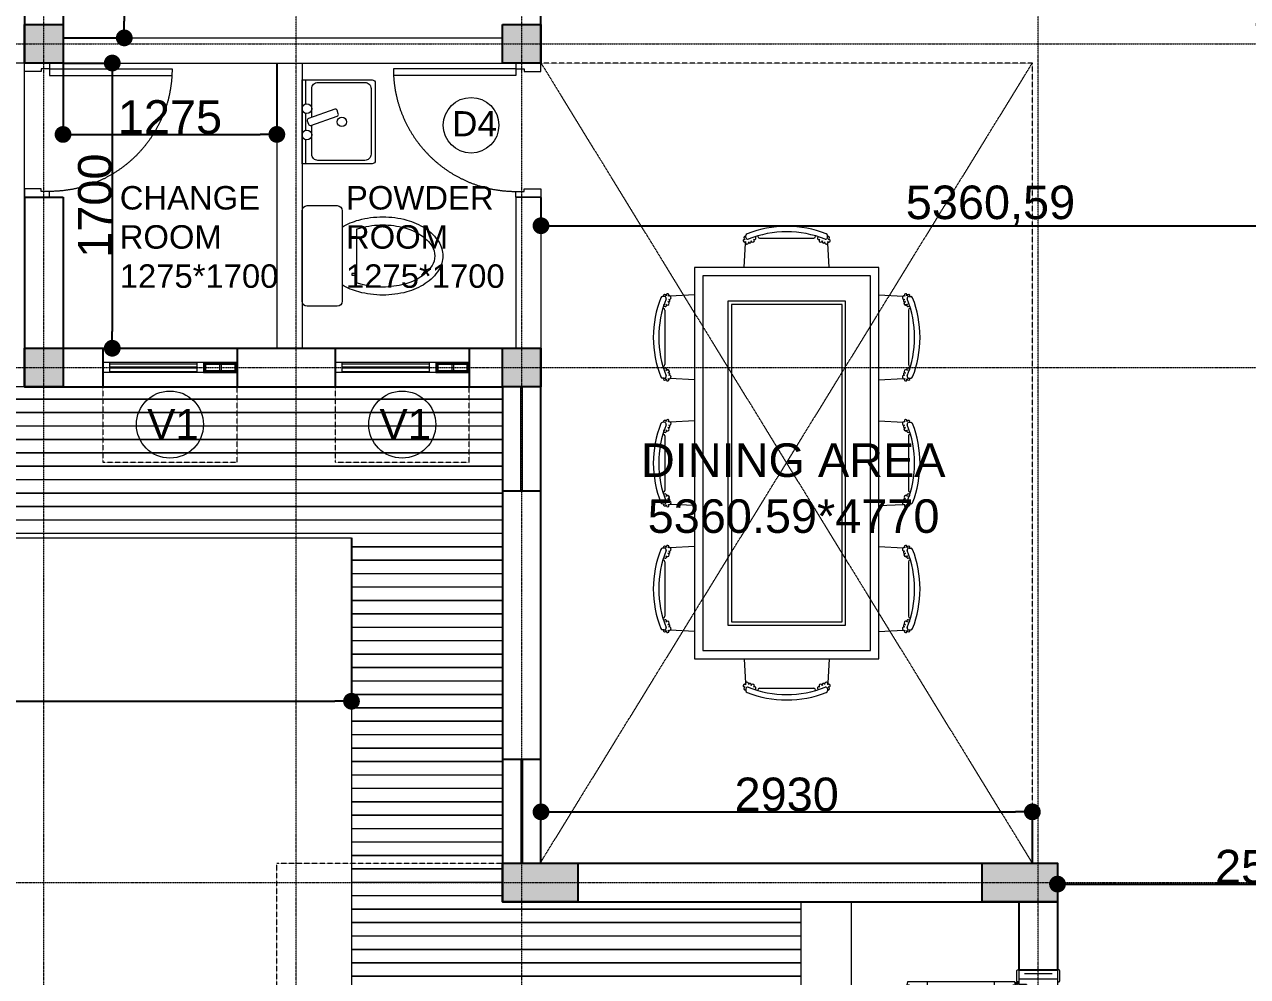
# Model space of a CAD drawing. Header units: millimetres. Extents: x -425671 to 598394, y -194194 to 343585.
# Drawn here: x 44109 to 51402, y 64657 to 70332 of the extents above; entities that cross this region are included whole.
import ezdxf

# ---------------------------------------------------------------- set-up
doc = ezdxf.new("R2010")
doc.units = ezdxf.units.MM
for name, pattern in [('ACAD_ISO10W100', [18, 12, -3, 0, -3]), ('DOT3', [0.06, 0, -0.06]), ('HIDDEN', [9.525, 6.35, -3.175])]:
    doc.linetypes.add(name, pattern=pattern)
for name, color, linetype, lineweight in [('150mm Wall', 250, 'Continuous', 13), ('230mm Wall', 250, 'Continuous', 25), ('bath fur', 250, 'Continuous', 5), ('Bathroom Door', 250, 'Continuous', 9), ('Centre line', 30, 'Continuous', 9), ('Column', 250, 'Continuous', 25), ('Cutout', 250, 'Continuous', 5), ('Door', 250, 'Continuous', 15), ('Furniture', 250, 'Continuous', 5), ('Glass', 4, 'Continuous', 5), ('Hidden', 250, 'Continuous', 5), ('Level', 250, 'Continuous', 13), ('Railing', 250, 'Continuous', 9), ('S-DIM', 30, 'Continuous', 13), ('Swiming Deck', 33, 'Continuous', 13), ('TEXT', 30, 'DOT3', 9), ('VENT', 250, 'Continuous', 9)]:
    doc.layers.add(name, color=color, linetype=linetype, lineweight=lineweight)
doc.styles.get("Standard").update_dxf_attribs({"font": 'arial.ttf'})
doc.dimstyles.new('ISO-25', dxfattribs={"dimtxt": 200, "dimasz": 180, "dimexe": 1.25, "dimexo": 0.625, "dimtad": 1, "dimtxsty": 'Standard', "dimblk": 'DOT', "dimcen": 2.5, "dimadec": 0, "dimazin": 0, "dimtfac": 1, "dimtmove": 0, "dimatfit": 3, "dimfxl": 0, "dimarcsym": 0})

# ---------------------------------------------------------------- blocks, each defined once
blk = doc.blocks.new('WASH')
at = {"layer": 'bath fur', "linetype": 'Continuous'}
for p, q in [((2471147545.2, 936774026.3), (2471147545.2, 936774048.7)), ((2471147545.2, 936774048.7), (2471148045.2, 936774048.7)), ((2471148045.2, 936774048.7), (2471148045.2, 936774026.3))]:
    blk.add_line(p, q, dxfattribs=at)
at = {"layer": 'bath fur'}
blk.add_line((2471147744.7, 936774026.3), (2471147844.7, 936774026.3), dxfattribs=at)
for points in [[(2471147901.2, 936774026.3), (2471148045.2, 936774026.3), (2471148045.2, 936773630.6, -0.414214), (2471148026.6, 936773612), (2471147563.8, 936773612, -0.414214), (2471147545.2, 936773630.6), (2471147545.2, 936774026.3), (2471147688.2, 936774026.3)], [(2471147821.9, 936773990.6), (2471147992.9, 936773990.6, -0.414214), (2471148030.1, 936773953.4), (2471148030.1, 936773674.2, -0.414214), (2471147992.9, 936773637), (2471147602.1, 936773637, -0.414214), (2471147564.8, 936773674.2), (2471147564.8, 936773953.4, -0.414214), (2471147602.1, 936773990.6), (2471147773.9, 936773990.6)]]:
    blk.add_lwpolyline(points, format="xyb", dxfattribs=at)
blk.add_lwpolyline([(2471147800.6, 936774017.2), (2471147780.6, 936774010.2, 0.414214), (2471147773.8, 936773995.9), (2471147829.1, 936773839.2, 0.414214), (2471147843.3, 936773832.4), (2471147863.4, 936773839.5, 0.414214), (2471147870.2, 936773853.7), (2471147814.9, 936774010.4, 0.414214)], format="xyb", close=True, dxfattribs=at)
for centre, radius in [((2471147716.5, 936774019.7), 29), ((2471147873, 936774019.7), 29), ((2471147794.7, 936773810.9), 27.9)]:
    blk.add_circle(centre, radius, dxfattribs=at)
blk = doc.blocks.new('WC')
at = {"layer": 'bath fur', "linetype": 'Continuous'}
for p, q in [((2471147360.3, 936774611.7), (2471147360.3, 936774071.7)), ((2471147570.3, 936774641.7), (2471147390.3, 936774641.7)), ((2471147600.3, 936774071.7), (2471147600.3, 936774611.7)), ((2471147684.3, 936774182.3), (2471147684.3, 936774501.2)), ((2471147657.4, 936774456.9), (2471147684.4, 936774456.9)), ((2471147657.4, 936774445.2), (2471147657.4, 936774456.9)), ((2471147684.4, 936774445.2), (2471147657.4, 936774445.2)), ((2471147684.4, 936774456.9), (2471147684.4, 936774445.2)), ((2471147684.4, 936774238), (2471147657.4, 936774238)), ((2471147657.4, 936774238), (2471147657.4, 936774226.3)), ((2471147657.4, 936774226.3), (2471147684.4, 936774226.3)), ((2471147684.4, 936774226.3), (2471147684.4, 936774238)), ((2471147390.3, 936774041.7), (2471147570.3, 936774041.7))]:
    blk.add_line(p, q, dxfattribs=at)
for centre, radius, start, end in [((2471147390.3, 936774611.7), 30, 90, 180), ((2471147570.3, 936774611.7), 30, 0, 90), ((2471147799.7, 936774181.2), 388.2, 105.07314, 120.90344), ((2471147841.7, 936774025.2), 549.7, 90, 105.07314), ((2471147841.7, 936774025.2), 549.7, 74.92686, 90), ((2471147883.7, 936774181.2), 388.2, 56.96846, 74.92686), ((2471147799.7, 936774181.2), 340.2, 105.07314, 109.82401), ((2471147841.7, 936774025.2), 501.7, 90, 105.07314), ((2471147841.7, 936774025.2), 501.7, 74.92686, 90), ((2471147883.7, 936774181.2), 340.2, 56.96846, 74.92686), ((2471147947.7, 936774279.7), 222.7, 32.49978, 56.96846), ((2471147947.7, 936774279.7), 270.7, 32.49978, 56.96846), ((2471148045.1, 936774341.7), 107.2, 0, 32.49978), ((2471148045.1, 936774341.7), 155.2, 0, 32.49978), ((2471148045.1, 936774341.7), 107.2, 327.50022, 0), ((2471148045.1, 936774341.7), 155.2, 327.50022, 0), ((2471147947.7, 936774403.8), 222.7, 303.03154, 327.50022), ((2471147947.7, 936774403.8), 270.7, 303.03154, 327.50022), ((2471147799.7, 936774502.3), 388.2, 239.09656, 254.92686), ((2471147799.7, 936774502.3), 340.2, 250.17599, 254.92686), ((2471147841.7, 936774658.2), 501.7, 254.92686, 270), ((2471147841.7, 936774658.2), 501.7, 270, 285.07314), ((2471147883.7, 936774502.3), 340.2, 285.07314, 303.03154), ((2471147883.7, 936774502.3), 388.2, 285.07314, 303.03154), ((2471147841.7, 936774658.2), 549.7, 254.92686, 270), ((2471147841.7, 936774658.2), 549.7, 270, 285.07314), ((2471147390.3, 936774071.7), 30, 180, 270), ((2471147570.3, 936774071.7), 30, 270, 0)]:
    blk.add_arc(centre, radius, start, end, dxfattribs=at)
blk = doc.blocks.new('vent p')
at = {"layer": 'VENT', "linetype": 'Continuous'}
for points in [[(562291.7, -470392.8), (562291.7, -470452.8)], [(562291.7, -470392.8), (563091.7, -470392.8)], [(562386.7, -470392.8), (562386.7, -470452.8)], [(562396.7, -470392.8), (562396.7, -470452.8)], [(562491.7, -470392.8), (562491.7, -470452.8)], [(562531.7, -470392.8), (562531.7, -470452.8)], [(563051.7, -470392.8), (563051.7, -470452.8)], [(563091.7, -470392.8), (563091.7, -470452.8)], [(562291.7, -470452.8), (563091.7, -470452.8)], [(562531.7, -470402.8), (563051.7, -470402.8)], [(562531.7, -470447.8), (563051.7, -470447.8)]]:
    blk.add_lwpolyline(points, dxfattribs=at)
for points in [[(562291.7, -470392.8), (562491.7, -470392.8), (562491.7, -470452.8), (562291.7, -470452.8)], [(562297.7, -470398.8), (562485.7, -470398.8), (562485.7, -470446.8), (562297.7, -470446.8)], [(562303.7, -470404.8), (562479.7, -470404.8), (562479.7, -470440.8), (562303.7, -470440.8)]]:
    blk.add_lwpolyline(points, close=True, dxfattribs=at)
at = {"layer": 'VENT', "color": 4, "linetype": 'Continuous'}
for points in [[(562531.7, -470419.8), (563051.7, -470419.8)], [(562531.7, -470425.8), (563051.7, -470425.8)]]:
    blk.add_lwpolyline(points, dxfattribs=at)
blk = doc.blocks.new('Door1')
at = {"layer": 'Bathroom Door'}
for p, q in [((1900.5856, 444.8857), (1899.8556, 444.8857)), ((1900.5856, 444.8457), (1899.8567, 444.8457))]:
    blk.add_line(p, q, dxfattribs=at)
for points in [[(1900.7356, 444.9207), (1900.5856, 444.9207), (1900.5856, 444.8857), (1900.6356, 444.8857), (1900.6356, 444.8707), (1900.7356, 444.8707), (1900.7356, 444.9207)], [(1900.5856, 444.8857), (1900.5856, 444.8457)], [(1900.7356, 444.1207), (1900.5856, 444.1207), (1900.5856, 444.1557), (1900.6356, 444.1557), (1900.6356, 444.1707), (1900.7356, 444.1707), (1900.7356, 444.1207)]]:
    blk.add_lwpolyline(points, dxfattribs=at)
at = {"layer": 'Bathroom Door', "linetype": 'HIDDEN', "ltscale": 20}
blk.add_arc((1900.5856, 444.8857), 0.73, 180, 270, dxfattribs=at)
blk = doc.blocks.new('main door 2000')
at = {"layer": 'Door'}
for p, q in [((11493531.3952, 4446004.3746), (11493531.5603, 4446004.3746)), ((11493530.6984, 4446004.3264), (11493530.6945, 4446004.3069)), ((11493530.6945, 4446004.3069), (11493530.7075, 4446004.3069)), ((11493531.3374, 4446004.3264), (11493530.6984, 4446004.3264)), ((11493530.7075, 4446004.3069), (11493530.7075, 4446004.2705)), ((11493530.8179, 4446004.2705), (11493530.8179, 4446004.3264)), ((11493531.2179, 4446004.2705), (11493531.2179, 4446004.3264)), ((11493531.3283, 4446004.2705), (11493531.3283, 4446004.3069)), ((11493531.3283, 4446004.3069), (11493531.3413, 4446004.3069)), ((11493531.3413, 4446004.3069), (11493531.3374, 4446004.3264)), ((11493531.3627, 4446004.3173), (11493531.342, 4446004.3173)), ((11493531.3524, 4446004.3069), (11493531.3524, 4446004.3277)), ((11493531.5927, 4446004.3421), (11493531.3627, 4446004.3421)), ((11493531.3627, 4446004.3421), (11493531.3627, 4446004.3096)), ((11493531.4082, 4446004.3096), (11493531.3627, 4446004.3096)), ((11493531.4082, 4446004.3096), (11493531.4082, 4446004.2967)), ((11493531.4082, 4446004.2967), (11493531.5927, 4446004.2967)), ((11493531.5927, 4446004.3421), (11493531.5927, 4446004.2967)), ((11493530.7075, 4446004.2705), (11493531.3283, 4446004.2705)), ((11493530.2486, 4446002.4942), (11493530.2486, 4446002.5306)), ((11493530.2486, 4446002.5306), (11493531.3283, 4446002.5306)), ((11493530.359, 4446002.5306), (11493530.359, 4446002.4747)), ((11493531.2179, 4446002.5306), (11493531.2179, 4446002.4747)), ((11493531.3283, 4446002.5306), (11493531.3283, 4446002.4942)), ((11493530.2395, 4446002.4747), (11493530.2356, 4446002.4942)), ((11493530.2356, 4446002.4942), (11493530.2486, 4446002.4942)), ((11493531.3374, 4446002.4747), (11493530.2395, 4446002.4747)), ((11493531.3283, 4446002.4942), (11493531.3413, 4446002.4942)), ((11493531.3413, 4446002.4942), (11493531.3374, 4446002.4747)), ((11493531.3627, 4446002.4838), (11493531.342, 4446002.4838)), ((11493531.3524, 4446002.4942), (11493531.3524, 4446002.4734)), ((11493531.4082, 4446002.4915), (11493531.3627, 4446002.4915)), ((11493531.3627, 4446002.459), (11493531.3627, 4446002.4915)), ((11493531.5927, 4446002.459), (11493531.3627, 4446002.459)), ((11493531.4082, 4446002.4915), (11493531.4082, 4446002.5044)), ((11493531.4082, 4446002.5044), (11493531.5927, 4446002.5044)), ((11493531.5927, 4446002.459), (11493531.5927, 4446002.5044)), ((11493531.3952, 4446002.4265), (11493531.5603, 4446002.4265))]:
    blk.add_line(p, q, dxfattribs=at)
for points in [[(11493531.3563, 4446004.3973), (11493531.3627, 4446004.3973), (11493531.3627, 4446004.3259), (11493531.3563, 4446004.3259, -0.414214), (11493531.3498, 4446004.3324), (11493531.3498, 4446004.3908, -0.414214)], [(11493531.5992, 4446004.3973), (11493531.5927, 4446004.3973), (11493531.5927, 4446004.3259), (11493531.5992, 4446004.3259, 0.414214), (11493531.6057, 4446004.3324), (11493531.6057, 4446004.3908, 0.414214)], [(11493531.3563, 4446002.3973), (11493531.3627, 4446002.3973), (11493531.3627, 4446002.4752), (11493531.3563, 4446002.4752, 0.414214), (11493531.3498, 4446002.4687), (11493531.3498, 4446002.4038, 0.414214)], [(11493531.5992, 4446002.3973), (11493531.5927, 4446002.3973), (11493531.5927, 4446002.4752), (11493531.5992, 4446002.4752, -0.414214), (11493531.6057, 4446002.4687), (11493531.6057, 4446002.4038, -0.414214)]]:
    blk.add_lwpolyline(points, format="xyb", close=True, dxfattribs=at)
for centre, radius in [((11493531.3524, 4446004.3173), 0.00779), ((11493531.3524, 4446004.3173), 0.00519), ((11493531.3524, 4446002.4838), 0.00779), ((11493531.3524, 4446002.4838), 0.00519)]:
    blk.add_circle(centre, radius, dxfattribs=at)
at = {"layer": 'Door', "linetype": 'HIDDEN', "ltscale": 20}
for centre, radius, start, end in [((11493531.3524, 4446004.3173), 0.6579, 180.90482, 271.82974), ((11493531.4109, 4446002.485), 1.1753, 90.13116, 179.54931)]:
    blk.add_arc(centre, radius, start, end, dxfattribs=at)
blk = doc.blocks.new('Dining Table')
at = {"layer": 'Furniture'}
for p, q in [((3456215.4, 861175.8), (3456223, 861320.7)), ((3456224.8, 861355.4), (3456225.5, 861367.3)), ((3456295.6, 861362.5), (3456295.6, 861364.1)), ((3456295.6, 861362.5), (3456295.6, 861364.1)), ((3456630.4, 861351.7), (3456306.4, 861351.7)), ((3456641.2, 861362.5), (3456641.2, 861364.1)), ((3456712, 861355.4), (3456711.4, 861367.3)), ((3456721.4, 861175.8), (3456713.8, 861320.7)), ((3456965.4, 861175.8), (3456973, 861320.7)), ((3456974.8, 861355.4), (3456975.5, 861367.3)), ((3457045.6, 861362.5), (3457045.6, 861364.1)), ((3457045.6, 861362.5), (3457045.6, 861364.1)), ((3457380.4, 861351.7), (3457056.4, 861351.7)), ((3457391.2, 861362.5), (3457391.2, 861364.1)), ((3457462, 861355.4), (3457461.4, 861367.3)), ((3457471.4, 861175.8), (3457463.8, 861320.7)), ((3457715.4, 861175.8), (3457723, 861320.7)), ((3457724.8, 861355.4), (3457725.5, 861367.3)), ((3457795.6, 861362.5), (3457795.6, 861364.1)), ((3457795.6, 861362.5), (3457795.6, 861364.1)), ((3458130.4, 861351.7), (3457806.4, 861351.7)), ((3458141.2, 861362.5), (3458141.2, 861364.1)), ((3458212, 861355.4), (3458211.4, 861367.3)), ((3458221.4, 861175.8), (3458213.8, 861320.7)), ((3456052.2, 860878.8), (3455907.2, 860871.2)), ((3458384.7, 860878.8), (3458529.6, 860871.2)), ((3455872.5, 860869.4), (3455860.7, 860868.8)), ((3458564.3, 860869.4), (3458576.2, 860868.8)), ((3455865.5, 860798.6), (3455863.9, 860798.6)), ((3455876.3, 860787.8), (3455876.3, 860463.8)), ((3458560.6, 860787.8), (3458560.6, 860463.8)), ((3458571.4, 860798.6), (3458572.9, 860798.6)), ((3455865.5, 860453), (3455863.9, 860453)), ((3455865.5, 860453), (3455863.9, 860453)), ((3458571.4, 860453), (3458572.9, 860453)), ((3458571.4, 860453), (3458572.9, 860453)), ((3455872.5, 860382.2), (3455860.7, 860382.8)), ((3456052.2, 860372.8), (3455907.2, 860380.4)), ((3458384.7, 860372.8), (3458529.6, 860380.4)), ((3458564.3, 860382.2), (3458576.2, 860382.8)), ((3456215.4, 860075.8), (3456223, 859930.9)), ((3456721.4, 860075.8), (3456713.8, 859930.9)), ((3456965.4, 860075.8), (3456973, 859930.9)), ((3457471.4, 860075.8), (3457463.8, 859930.9)), ((3457715.4, 860075.8), (3457723, 859930.9)), ((3458221.4, 860075.8), (3458213.8, 859930.9)), ((3456224.8, 859896.2), (3456225.5, 859884.3)), ((3456295.6, 859889.1), (3456295.6, 859887.6)), ((3456295.6, 859889.1), (3456295.6, 859887.6)), ((3456630.4, 859899.9), (3456306.4, 859899.9)), ((3456641.2, 859889.1), (3456641.2, 859887.6)), ((3456712, 859896.2), (3456711.4, 859884.3)), ((3456974.8, 859896.2), (3456975.5, 859884.3)), ((3457045.6, 859889.1), (3457045.6, 859887.6)), ((3457045.6, 859889.1), (3457045.6, 859887.6)), ((3457380.4, 859899.9), (3457056.4, 859899.9)), ((3457391.2, 859889.1), (3457391.2, 859887.6)), ((3457462, 859896.2), (3457461.4, 859884.3)), ((3457724.8, 859896.2), (3457725.5, 859884.3)), ((3457795.6, 859889.1), (3457795.6, 859887.6)), ((3457795.6, 859889.1), (3457795.6, 859887.6)), ((3458130.4, 859899.9), (3457806.4, 859899.9)), ((3458141.2, 859889.1), (3458141.2, 859887.6)), ((3458212, 859896.2), (3458211.4, 859884.3))]:
    blk.add_line(p, q, dxfattribs=at)
for points in [[(3456679.3, 861330.3, -0.15729), (3456681.2, 861334.8, -0.120016)], [(3457007.6, 861330.3, 1.044756), (3457023.4, 861343.1, -0.117685), (3457020.3, 861345.5, -1.643727), (3457005.7, 861334.8, -0.15729)], [(3457416.8, 861356, 0.308332), (3457407.7, 861359, -0.00386)], [(3457429.3, 861330.3, -0.15729), (3457431.2, 861334.8, -0.120016)], [(3457757.6, 861330.3, 1.044756), (3457773.4, 861343.1, -0.117685), (3457770.3, 861345.5, -1.643727), (3457755.7, 861334.8, -0.15729)], [(3458166.8, 861356, 0.308332), (3458157.7, 861359, -0.00386)], [(3458179.3, 861330.3, -0.15729), (3458181.2, 861334.8, -0.120016)], [(3455897.6, 860836.7, -0.15729), (3455893.2, 860838.5, -0.120016)], [(3458543.7, 860413.1, -0.120016), (3458539.2, 860414.9, -0.15729)], [(3456681.2, 859916.8, -0.15729), (3456679.3, 859921.3, 1.044756), (3456663.5, 859908.5, -0.117685), (3456666.6, 859906.1, -1.643727)], [(3457431.2, 859916.8, -0.15729), (3457429.3, 859921.3, 1.044756), (3457413.5, 859908.5, -0.117685), (3457416.6, 859906.1, -1.643727)], [(3458181.2, 859916.8, -0.15729), (3458179.3, 859921.3, 1.044756), (3458163.5, 859908.5, -0.117685), (3458166.6, 859906.1, -1.643727)], [(3456255.7, 859916.8, -0.120016), (3456257.6, 859921.3, -0.15729)], [(3456270.1, 859895.6, 0.308332), (3456279.2, 859892.6, -0.00386)], [(3457005.7, 859916.8, -0.120016), (3457007.6, 859921.3, -0.15729)], [(3457020.1, 859895.6, 0.308332), (3457029.2, 859892.6, -0.00386)], [(3457755.7, 859916.8, -0.120016), (3457757.6, 859921.3, -0.15729)], [(3457770.1, 859895.6, 0.308332), (3457779.2, 859892.6, -0.00386)]]:
    blk.add_lwpolyline(points, format="xyb", close=True, dxfattribs=at)
for points in [[(3458384.7, 861175.8), (3456052.2, 861175.8), (3456052.2, 860075.8), (3458384.7, 860075.8)], [(3458334.7, 861125.8), (3456102.2, 861125.8), (3456102.2, 860125.8), (3458334.7, 860125.8)], [(3458184.7, 860975.8), (3456252.2, 860975.8), (3456252.2, 860275.8), (3458184.7, 860275.8)]]:
    blk.add_lwpolyline(points, close=True, dxfattribs=at)
at = {"layer": 'Furniture', "color": 4}
blk.add_lwpolyline([(3458164.7, 860955.8), (3456272.2, 860955.8), (3456272.2, 860295.8), (3458164.7, 860295.8)], close=True, dxfattribs=at)
at = {"layer": 'Furniture'}
for centre, radius, start, end in [((3456468.4, 860768.9), 652.1, 68.77302, 111.22698), ((3456468.4, 860768.9), 619.7, 68.33062, 111.66938), ((3457218.4, 860768.9), 652.1, 68.77302, 111.22698), ((3457218.4, 860768.9), 619.7, 68.33062, 111.66938), ((3457968.4, 860768.9), 652.1, 68.77302, 111.22698), ((3457968.4, 860768.9), 619.7, 68.33062, 111.66938), ((3456216.6, 861335.5), 7.95, 61.34616, 320.23119), ((3456223, 861352.2), 10.1, 77.57474, 255.37897), ((3456232, 861325.8), 10.3, 153.63703, 11.6991), ((3456235.6, 861354.9), 10.8, 177, 291.66938), ((3456236.2, 861366.7), 10.8, 111.22698, 177), ((3456249.7, 861329.7), 7.85, 193.18675, 40.5699), ((3456265.8, 861336.4), 10.2, 189.00491, 63.74399), ((3456276.8, 861350.9), 8.5, 219.14565, 73.95029), ((3456306.4, 861362.5), 10.8, 180, 270), ((3456630.4, 861362.5), 10.8, 270, 0), ((3456660, 861350.9), 8.5, 106.04971, 320.85435), ((3456671.1, 861336.4), 10.2, 116.25601, 350.99509), ((3456687.1, 861329.7), 7.85, 139.4301, 346.81325), ((3456704.9, 861325.8), 10.3, 168.3009, 26.36297), ((3456701.2, 861354.9), 10.8, 248.33062, 3), ((3456700.6, 861366.7), 10.8, 3, 68.77302), ((3456713.8, 861352.2), 10.1, 284.62103, 102.42526), ((3456720.2, 861335.5), 7.95, 219.76881, 118.65384), ((3456966.6, 861335.5), 7.95, 61.34616, 320.23119), ((3456973, 861352.2), 10.1, 77.57474, 255.37897), ((3456982, 861325.8), 10.3, 153.63703, 11.6991), ((3456985.6, 861354.9), 10.8, 177, 291.66938), ((3456986.2, 861366.7), 10.8, 111.22698, 177), ((3456999.7, 861329.7), 7.85, 193.18675, 40.5699), ((3457015.8, 861336.4), 10.2, 189.00491, 63.74399), ((3457026.8, 861350.9), 8.5, 219.14565, 73.95029), ((3457056.4, 861362.5), 10.8, 180, 270), ((3457380.4, 861362.5), 10.8, 270, 0), ((3457410, 861350.9), 8.5, 106.04971, 320.85435), ((3457421.1, 861336.4), 10.2, 116.25601, 350.99509), ((3457437.1, 861329.7), 7.85, 139.4301, 346.81325), ((3457454.9, 861325.8), 10.3, 168.3009, 26.36297), ((3457451.2, 861354.9), 10.8, 248.33062, 3), ((3457450.6, 861366.7), 10.8, 3, 68.77302), ((3457463.8, 861352.2), 10.1, 284.62103, 102.42526), ((3457470.2, 861335.5), 7.95, 219.76881, 118.65384), ((3457716.6, 861335.5), 7.95, 61.34616, 320.23119), ((3457723, 861352.2), 10.1, 77.57474, 255.37897), ((3457732, 861325.8), 10.3, 153.63703, 11.6991), ((3457735.6, 861354.9), 10.8, 177, 291.66938), ((3457736.2, 861366.7), 10.8, 111.22698, 177), ((3457749.7, 861329.7), 7.85, 193.18675, 40.5699), ((3457776.8, 861350.9), 8.5, 219.14565, 73.95029), ((3457806.4, 861362.5), 10.8, 180, 270), ((3458130.4, 861362.5), 10.8, 270, 0), ((3458160, 861350.9), 8.5, 106.04971, 320.85435), ((3458171.1, 861336.4), 10.2, 116.25601, 350.99509), ((3458187.1, 861329.7), 7.85, 139.4301, 346.81325), ((3458204.9, 861325.8), 10.3, 168.3009, 26.36297), ((3458201.2, 861354.9), 10.8, 248.33062, 3), ((3458200.6, 861366.7), 10.8, 3, 68.77302), ((3458213.8, 861352.2), 10.1, 284.62103, 102.42526), ((3458220.2, 861335.5), 7.95, 219.76881, 118.65384), ((3455875.8, 860871.2), 10.1, 14.62103, 192.42526), ((3455892.5, 860877.6), 7.95, 309.76881, 208.65384), ((3455902.2, 860862.2), 10.3, 258.3009, 116.36297), ((3458534.7, 860862.2), 10.3, 63.63703, 281.6991), ((3458544.3, 860877.6), 7.95, 331.34616, 230.23119), ((3458561.1, 860871.2), 10.1, 347.57474, 165.37897), ((3456459, 860625.8), 652.1, 158.77302, 201.22698), ((3456459, 860625.8), 619.7, 158.33062, 201.66938), ((3455861.3, 860858), 10.8, 93, 158.77302), ((3455877.1, 860817.4), 8.5, 196.04971, 50.85435), ((3455873.1, 860858.6), 10.8, 338.33062, 93), ((3455891.6, 860828.5), 10.2, 206.25601, 80.99509), ((3455898.3, 860844.5), 7.85, 229.4301, 76.81325), ((3458538.6, 860844.5), 7.85, 103.18675, 310.5699), ((3458545.3, 860828.5), 10.2, 99.00491, 333.74399), ((3458559.7, 860817.4), 8.5, 129.14565, 343.95029), ((3458563.8, 860858.6), 10.8, 87, 201.66938), ((3457977.8, 860625.8), 619.7, 338.33062, 21.66938), ((3458575.6, 860858), 10.8, 21.22698, 87), ((3457977.8, 860625.8), 652.1, 338.77302, 21.22698), ((3455865.5, 860787.8), 10.8, 0, 90), ((3458571.4, 860787.8), 10.8, 90, 180), ((3455865.5, 860463.8), 10.8, 270, 0), ((3455877.1, 860434.2), 8.5, 309.14565, 163.95029), ((3458559.7, 860434.2), 8.5, 16.04971, 230.85435), ((3458571.4, 860463.8), 10.8, 180, 270), ((3455861.3, 860393.6), 10.8, 201.22698, 267), ((3455875.8, 860380.4), 10.1, 167.57474, 345.37897), ((3455873.1, 860393), 10.8, 267, 21.66938), ((3455891.6, 860423.1), 10.2, 279.00491, 153.74399), ((3455892.5, 860374), 7.95, 151.34616, 50.23119), ((3455898.3, 860407.1), 7.85, 283.18675, 130.5699), ((3455902.2, 860389.4), 10.3, 243.63703, 101.6991), ((3458534.7, 860389.4), 10.3, 78.3009, 296.36297), ((3458538.6, 860407.1), 7.85, 49.4301, 256.81325), ((3458545.3, 860423.1), 10.2, 26.25601, 260.99509), ((3458544.3, 860374), 7.95, 129.76881, 28.65384), ((3458561.1, 860380.4), 10.1, 194.62103, 12.42526), ((3458563.8, 860393), 10.8, 158.33062, 273), ((3458575.6, 860393.6), 10.8, 273, 338.77302), ((3456216.6, 859916.2), 7.95, 39.76881, 298.65384), ((3456232, 859925.8), 10.3, 348.3009, 206.36297), ((3456249.7, 859921.9), 7.85, 319.4301, 166.81325), ((3456265.8, 859915.2), 10.2, 296.25601, 170.99509), ((3456671.1, 859915.2), 10.2, 9.00491, 243.74399), ((3456687.1, 859921.9), 7.85, 13.18675, 220.5699), ((3456704.9, 859925.8), 10.3, 333.63703, 191.6991), ((3456720.2, 859916.2), 7.95, 241.34616, 140.23119), ((3456966.6, 859916.2), 7.95, 39.76881, 298.65384), ((3456982, 859925.8), 10.3, 348.3009, 206.36297), ((3456999.7, 859921.9), 7.85, 319.4301, 166.81325), ((3457015.8, 859915.2), 10.2, 296.25601, 170.99509), ((3457421.1, 859915.2), 10.2, 9.00491, 243.74399), ((3457437.1, 859921.9), 7.85, 13.18675, 220.5699), ((3457454.9, 859925.8), 10.3, 333.63703, 191.6991), ((3457470.2, 859916.2), 7.95, 241.34616, 140.23119), ((3457716.6, 859916.2), 7.95, 39.76881, 298.65384), ((3457732, 859925.8), 10.3, 348.3009, 206.36297), ((3457749.7, 859921.9), 7.85, 319.4301, 166.81325), ((3457765.8, 859915.2), 10.2, 296.25601, 170.99509), ((3458171.1, 859915.2), 10.2, 9.00491, 243.74399), ((3458187.1, 859921.9), 7.85, 13.18675, 220.5699), ((3458204.9, 859925.8), 10.3, 333.63703, 191.6991), ((3458220.2, 859916.2), 7.95, 241.34616, 140.23119), ((3456223, 859899.4), 10.1, 104.62103, 282.42526), ((3456235.6, 859896.7), 10.8, 68.33062, 183), ((3456236.2, 859884.9), 10.8, 183, 248.77302), ((3456468.4, 860482.7), 652.1, 248.77302, 291.22698), ((3456468.4, 860482.7), 619.7, 248.33062, 291.66938), ((3456276.8, 859900.8), 8.5, 286.04971, 140.85435), ((3456306.4, 859889.1), 10.8, 90, 180), ((3456630.4, 859889.1), 10.8, 0, 90), ((3456660, 859900.8), 8.5, 39.14565, 253.95029), ((3456701.2, 859896.7), 10.8, 357, 111.66938), ((3456700.6, 859884.9), 10.8, 291.22698, 357), ((3456713.8, 859899.4), 10.1, 257.57474, 75.37897), ((3456973, 859899.4), 10.1, 104.62103, 282.42526), ((3456985.6, 859896.7), 10.8, 68.33062, 183), ((3456986.2, 859884.9), 10.8, 183, 248.77302), ((3457218.4, 860482.7), 652.1, 248.77302, 291.22698), ((3457218.4, 860482.7), 619.7, 248.33062, 291.66938), ((3457026.8, 859900.8), 8.5, 286.04971, 140.85435), ((3457056.4, 859889.1), 10.8, 90, 180), ((3457380.4, 859889.1), 10.8, 0, 90), ((3457410, 859900.8), 8.5, 39.14565, 253.95029), ((3457451.2, 859896.7), 10.8, 357, 111.66938), ((3457450.6, 859884.9), 10.8, 291.22698, 357), ((3457463.8, 859899.4), 10.1, 257.57474, 75.37897), ((3457723, 859899.4), 10.1, 104.62103, 282.42526), ((3457735.6, 859896.7), 10.8, 68.33062, 183), ((3457736.2, 859884.9), 10.8, 183, 248.77302), ((3457968.4, 860482.7), 652.1, 248.77302, 291.22698), ((3457968.4, 860482.7), 619.7, 248.33062, 291.66938), ((3457776.8, 859900.8), 8.5, 286.04971, 140.85435), ((3457806.4, 859889.1), 10.8, 90, 180), ((3458130.4, 859889.1), 10.8, 0, 90), ((3458160, 859900.8), 8.5, 39.14565, 253.95029), ((3458201.2, 859896.7), 10.8, 357, 111.66938), ((3458200.6, 859884.9), 10.8, 291.22698, 357), ((3458213.8, 859899.4), 10.1, 257.57474, 75.37897)]:
    blk.add_arc(centre, radius, start, end, dxfattribs=at)
blk = doc.blocks.new('_Dot')
at = {"color": 0, "linetype": 'ByBlock', "lineweight": -2}
blk.add_line((-0.5, 0), (-1, 0), dxfattribs=at)
at = {"color": 0, "linetype": 'ByBlock', "const_width": 0.5}
blk.add_lwpolyline([(-0.25, 0, 1), (0.25, 0, 1)], format="xyb", close=True, dxfattribs=at)
blk = doc.blocks.new('*D190')
at = {"layer": 'Defpoints', "color": 0, "transparency": 16777216}
for p in [(52769, 73871.8), (51500.6, 70331.8), (52769, 70331.8)]:
    blk.add_point(p, dxfattribs=at)
at = {"layer": 'S-DIM', "color": 0, "lineweight": -2, "transparency": 16777216}
for p, q in [((52768.4, 73871.8), (51499.3, 73871.8)), ((51500.6, 73771.8), (51500.6, 70431.8)), ((52768.4, 70331.8), (51499.3, 70331.8))]:
    blk.add_line(p, q, dxfattribs=at)
at = {"layer": 'S-DIM', "color": 0, "lineweight": -2, "transparency": 16777216, "xscale": 100, "yscale": 100, "zscale": 100}
for p, rotation in [((51500.6, 73871.8), 90), ((51500.6, 70331.8), 270)]:
    blk.add_blockref('_Dot', p, dxfattribs=dict(at, rotation=rotation))
at = {"layer": 'S-DIM', "color": 0, "transparency": 16777216, "insert": (51397.8, 72101.8), "char_height": 200, "attachment_point": 5, "rotation": 90}
blk.add_mtext('3540', dxfattribs=at)
blk = doc.blocks.new('*D194')
at = {"layer": 'Defpoints', "color": 0, "transparency": 16777216}
for p in [(44339, 71951.8), (44339, 70251.8), (44704.3, 70251.8)]:
    blk.add_point(p, dxfattribs=at)
at = {"layer": 'S-DIM', "color": 0, "lineweight": -2, "transparency": 16777216}
for p, q in [((44339.7, 71951.8), (44705.5, 71951.8)), ((44704.3, 71851.8), (44704.3, 70351.8)), ((44339.7, 70251.8), (44705.5, 70251.8))]:
    blk.add_line(p, q, dxfattribs=at)
at = {"layer": 'S-DIM', "color": 0, "lineweight": -2, "transparency": 16777216, "xscale": 100, "yscale": 100, "zscale": 100}
for p, rotation in [((44704.3, 71951.8), 90), ((44704.3, 70251.8), 270)]:
    blk.add_blockref('_Dot', p, dxfattribs=dict(at, rotation=rotation))
at = {"layer": 'S-DIM', "color": 0, "transparency": 16777216, "insert": (44601.5, 71101.8), "char_height": 200, "attachment_point": 5, "rotation": 90}
blk.add_mtext('1700', dxfattribs=at)
blk = doc.blocks.new('*D195')
at = {"layer": 'Defpoints', "color": 0, "transparency": 16777216}
for p in [(44339, 70101.8), (44339, 68401.8), (44632.6, 68401.8)]:
    blk.add_point(p, dxfattribs=at)
at = {"layer": 'S-DIM', "color": 0, "lineweight": -2, "transparency": 16777216}
for p, q in [((44339.7, 70101.8), (44633.8, 70101.8)), ((44632.6, 70001.8), (44632.6, 68501.8)), ((44339.7, 68401.8), (44633.8, 68401.8))]:
    blk.add_line(p, q, dxfattribs=at)
at = {"layer": 'S-DIM', "color": 0, "lineweight": -2, "transparency": 16777216, "xscale": 100, "yscale": 100, "zscale": 100}
for p, rotation in [((44632.6, 70101.8), 90), ((44632.6, 68401.8), 270)]:
    blk.add_blockref('_Dot', p, dxfattribs=dict(at, rotation=rotation))
at = {"layer": 'S-DIM', "color": 0, "transparency": 16777216, "insert": (44529.8, 69251.8), "char_height": 200, "attachment_point": 5, "rotation": 90}
blk.add_mtext('1700', dxfattribs=at)
blk = doc.blocks.new('*D196')
at = {"layer": 'Defpoints', "color": 0, "transparency": 16777216}
for p in [(44339, 70101.8), (45614, 70101.8), (45614, 69676.3)]:
    blk.add_point(p, dxfattribs=at)
at = {"layer": 'S-DIM', "color": 0, "lineweight": -2, "transparency": 16777216}
for p, q in [((44339, 70101.2), (44339, 69675)), ((45614, 70101.2), (45614, 69675)), ((44439, 69676.3), (45514, 69676.3))]:
    blk.add_line(p, q, dxfattribs=at)
at = {"layer": 'S-DIM', "color": 0, "lineweight": -2, "transparency": 16777216, "xscale": 100, "yscale": 100, "zscale": 100, "rotation": 180}
blk.add_blockref('_Dot', (44339, 69676.3), dxfattribs=at)
at = {"layer": 'S-DIM', "color": 0, "lineweight": -2, "transparency": 16777216, "xscale": 100, "yscale": 100, "zscale": 100}
blk.add_blockref('_Dot', (45614, 69676.3), dxfattribs=at)
at = {"layer": 'S-DIM', "color": 0, "transparency": 16777216, "insert": (44976.5, 69779), "char_height": 200, "attachment_point": 5}
blk.add_mtext('1275', dxfattribs=at)
blk = doc.blocks.new('*D197')
at = {"layer": 'Defpoints', "color": 0, "transparency": 16777216}
for p in [(50269, 65331.8), (52769, 65331.8), (52769, 65207.7)]:
    blk.add_point(p, dxfattribs=at)
at = {"layer": 'S-DIM', "color": 0, "lineweight": -2, "transparency": 16777216}
for p, q in [((50269, 65331.2), (50269, 65206.4)), ((52769, 65331.2), (52769, 65206.4)), ((50369, 65207.7), (52669, 65207.7))]:
    blk.add_line(p, q, dxfattribs=at)
at = {"layer": 'S-DIM', "color": 0, "lineweight": -2, "transparency": 16777216, "xscale": 100, "yscale": 100, "zscale": 100, "rotation": 180}
blk.add_blockref('_Dot', (50269, 65207.7), dxfattribs=at)
at = {"layer": 'S-DIM', "color": 0, "lineweight": -2, "transparency": 16777216, "xscale": 100, "yscale": 100, "zscale": 100}
blk.add_blockref('_Dot', (52769, 65207.7), dxfattribs=at)
at = {"layer": 'S-DIM', "color": 0, "transparency": 16777216, "insert": (51519, 65310.4), "char_height": 200, "attachment_point": 5}
blk.add_mtext('2500', dxfattribs=at)
blk = doc.blocks.new('*D199')
at = {"layer": 'Defpoints', "color": 0, "transparency": 16777216}
for p in [(51769, 70624.3), (47189, 70101.8), (51769, 70101.8)]:
    blk.add_point(p, dxfattribs=at)
at = {"layer": 'S-DIM', "color": 0, "lineweight": -2, "transparency": 16777216}
for p, q in [((47189, 70102.4), (47189, 70625.6)), ((47289, 70624.3), (51669, 70624.3)), ((51769, 70102.4), (51769, 70625.6))]:
    blk.add_line(p, q, dxfattribs=at)
at = {"layer": 'S-DIM', "color": 0, "lineweight": -2, "transparency": 16777216, "xscale": 100, "yscale": 100, "zscale": 100, "rotation": 180}
blk.add_blockref('_Dot', (47189, 70624.3), dxfattribs=at)
at = {"layer": 'S-DIM', "color": 0, "lineweight": -2, "transparency": 16777216, "xscale": 100, "yscale": 100, "zscale": 100}
blk.add_blockref('_Dot', (51769, 70624.3), dxfattribs=at)
at = {"layer": 'S-DIM', "color": 0, "transparency": 16777216, "insert": (49479, 70727.1), "char_height": 200, "attachment_point": 5}
blk.add_mtext('4580', dxfattribs=at)
blk = doc.blocks.new('*D200')
at = {"layer": 'Defpoints', "color": 0, "transparency": 16777216}
for p in [(50119, 65638.3), (47189, 65331.8), (50119, 65331.8)]:
    blk.add_point(p, dxfattribs=at)
at = {"layer": 'S-DIM', "color": 0, "lineweight": -2, "transparency": 16777216}
for p, q in [((47189, 65332.4), (47189, 65639.5)), ((47289, 65638.3), (50019, 65638.3)), ((50119, 65332.4), (50119, 65639.5))]:
    blk.add_line(p, q, dxfattribs=at)
at = {"layer": 'S-DIM', "color": 0, "lineweight": -2, "transparency": 16777216, "xscale": 100, "yscale": 100, "zscale": 100, "rotation": 180}
blk.add_blockref('_Dot', (47189, 65638.3), dxfattribs=at)
at = {"layer": 'S-DIM', "color": 0, "lineweight": -2, "transparency": 16777216, "xscale": 100, "yscale": 100, "zscale": 100}
blk.add_blockref('_Dot', (50119, 65638.3), dxfattribs=at)
at = {"layer": 'S-DIM', "color": 0, "transparency": 16777216, "insert": (48654, 65741.1), "char_height": 200, "attachment_point": 5}
blk.add_mtext('2930', dxfattribs=at)
blk = doc.blocks.new('*D202')
at = {"layer": 'Defpoints', "color": 0, "transparency": 16777216}
for p in [(47189, 69301.8), (52549.6, 69301.8), (52549.6, 69132.1)]:
    blk.add_point(p, dxfattribs=at)
at = {"layer": 'S-DIM', "color": 0, "lineweight": -2, "transparency": 16777216}
for p, q in [((47189, 69301.2), (47189, 69130.9)), ((52549.6, 69301.2), (52549.6, 69130.9)), ((47289, 69132.1), (52449.6, 69132.1))]:
    blk.add_line(p, q, dxfattribs=at)
at = {"layer": 'S-DIM', "color": 0, "lineweight": -2, "transparency": 16777216, "xscale": 100, "yscale": 100, "zscale": 100, "rotation": 180}
blk.add_blockref('_Dot', (47189, 69132.1), dxfattribs=at)
at = {"layer": 'S-DIM', "color": 0, "lineweight": -2, "transparency": 16777216, "xscale": 100, "yscale": 100, "zscale": 100}
blk.add_blockref('_Dot', (52549.6, 69132.1), dxfattribs=at)
at = {"layer": 'S-DIM', "color": 0, "transparency": 16777216, "insert": (49869.3, 69252.9), "char_height": 200, "attachment_point": 5}
blk.add_mtext('5360,59', dxfattribs=at)
blk = doc.blocks.new('*D206')
at = {"layer": 'Defpoints', "color": 0, "transparency": 16777216}
for p in [(40269, 67271.8), (46059, 67271.8), (46059, 66297.5)]:
    blk.add_point(p, dxfattribs=at)
at = {"layer": 'S-DIM', "color": 0, "lineweight": -2, "transparency": 16777216}
for p, q in [((40269, 67271.2), (40269, 66296.3)), ((46059, 67271.2), (46059, 66296.3)), ((40369, 66297.5), (45959, 66297.5))]:
    blk.add_line(p, q, dxfattribs=at)
at = {"layer": 'S-DIM', "color": 0, "lineweight": -2, "transparency": 16777216, "xscale": 100, "yscale": 100, "zscale": 100, "rotation": 180}
blk.add_blockref('_Dot', (40269, 66297.5), dxfattribs=at)
at = {"layer": 'S-DIM', "color": 0, "lineweight": -2, "transparency": 16777216, "xscale": 100, "yscale": 100, "zscale": 100}
blk.add_blockref('_Dot', (46059, 66297.5), dxfattribs=at)
at = {"layer": 'S-DIM', "color": 0, "transparency": 16777216, "insert": (43164, 66400.3), "char_height": 200, "attachment_point": 5}
blk.add_mtext('5790', dxfattribs=at)
blk = doc.blocks.new('d4')
at = {"layer": 'TEXT', "linetype": 'Continuous'}
blk.add_circle((543327.5, -501565.5), 165.7, dxfattribs=at)
at = {"layer": 'TEXT', "linetype": 'Continuous', "insert": (543213.9, -501481.4), "char_height": 150, "attachment_point": 1}
blk.add_mtext_dynamic_manual_height_columns('D4', width=1465.444, gutter_width=12.5, heights=[0], dxfattribs=at)
blk = doc.blocks.new('V1')
at = {"layer": 'TEXT', "linetype": 'Continuous'}
blk.add_circle((547389.6, -493829), 200, dxfattribs=at)
at = {"layer": 'TEXT', "linetype": 'Continuous', "insert": (547254.3, -493736.8), "char_height": 180, "attachment_point": 1}
blk.add_mtext_dynamic_manual_height_columns('V1', width=2115.625, gutter_width=12.5, heights=[0], dxfattribs=at)

msp = doc.modelspace()

# ---------------------------------------------------------------- hatches: boundary and pattern name
at = {"layer": 'Column', "transparency": 33554687}
h = msp.add_hatch(color=256, dxfattribs=at)
h.dxf.hatch_style = 1
h.paths.add_polyline_path([(56699.03, 56461.756), (56469.03, 56461.756), (56469.03, 56011.756), (56699.03, 56011.756)])
h.paths.add_polyline_path([(50269.03, 56461.756), (50039.03, 56461.756), (50039.03, 56011.756), (50269.03, 56011.756)])
h.paths.add_polyline_path([(45844.03, 56461.756), (45614.03, 56461.756), (45614.03, 56011.756), (45844.03, 56011.756)])
h.paths.add_polyline_path([(45844.03, 62291.777), (45614.03, 62291.777), (45614.03, 61841.777), (45844.03, 61841.777)])
h.paths.add_polyline_path([(50269.03, 62291.777), (49819.03, 62291.777), (49819.03, 62061.777), (50269.03, 62061.777)])
h.paths.add_polyline_path([(56699.03, 62441.777), (56469.03, 62441.777), (56469.03, 61991.777), (56699.03, 61991.777)])
h.paths.add_polyline_path([(58429.03, 62291.777), (58199.03, 62291.777), (58199.03, 62061.777), (58429.03, 62061.777)])
h.paths.add_polyline_path([(58429.03, 65331.777), (58199.03, 65331.777), (58199.03, 65101.777), (58429.03, 65101.777)])
h.paths.add_polyline_path([(56699.03, 65331.777), (56249.03, 65331.777), (56249.03, 65101.777), (56699.03, 65101.777)])
h.paths.add_polyline_path([(53219.03, 65331.777), (52769.03, 65331.777), (52769.03, 65101.777), (53219.03, 65101.777)])
h.paths.add_polyline_path([(50269.03, 65331.777), (49819.03, 65331.777), (49819.03, 65101.777), (50269.03, 65101.777)])
h.paths.add_polyline_path([(47409.03, 65331.777), (46959.03, 65331.777), (46959.03, 65101.777), (47409.03, 65101.777)])
h.paths.add_polyline_path([(44339.03, 68401.777), (44109.03, 68401.777), (44109.03, 68171.777), (44339.03, 68171.777)])
h.paths.add_polyline_path([(47189.03, 68401.777), (46959.03, 68401.777), (46959.03, 68171.777), (47189.03, 68171.777)])
h.paths.add_polyline_path([(52999.03, 70331.777), (52549.03, 70331.777), (52549.03, 70101.777), (52999.03, 70101.777)])
h.paths.add_polyline_path([(56699.03, 70331.777), (56249.03, 70331.777), (56249.03, 70101.777), (56699.03, 70101.777)])
h.paths.add_polyline_path([(47189.03, 70331.777), (46959.03, 70331.777), (46959.03, 70101.777), (47189.03, 70101.777)])
h.paths.add_polyline_path([(44339.03, 70331.777), (44109.03, 70331.777), (44109.03, 70101.777), (44339.03, 70101.777)])
h.paths.add_polyline_path([(44339.03, 74101.777), (44109.03, 74101.777), (44109.03, 73651.777), (44339.03, 73651.777)])
h.paths.add_polyline_path([(47409.03, 74101.777), (46959.03, 74101.777), (46959.03, 73871.777), (47409.03, 73871.777)])
h.paths.add_polyline_path([(52999.03, 74101.777), (52549.03, 74101.777), (52549.03, 73871.777), (52999.03, 73871.777)])
h.paths.add_polyline_path([(56699.03, 74101.777), (56249.03, 74101.777), (56249.03, 73871.777), (56699.03, 73871.777)])
at = {"layer": 'Swiming Deck', "transparency": 33554585}
h = msp.add_hatch(dxfattribs=at)
h.set_pattern_fill('JIS_LC_20', color=256, scale=4, angle=315)
h.set_pattern_definition([(0, (-4774807.05, -1948060.11), (1e-14, 80), []), (0, (-4774805.92, -1948061.24), (1e-14, 80), [])])
h.paths.add_polyline_path([(48739.03, 65101.777), (46959.03, 65101.777), (46959.03, 65331.777), (46959.03, 68171.777), (44109.03, 68171.777), (42809.03, 68171.777), (42809.03, 70101.777), (40269.03, 70101.777), (40269.03, 67271.777), (46059.03, 67271.777), (46059.03, 64201.777), (47839.03, 64201.777), (47839.03, 63191.777), (45614.03, 63191.777), (45614.03, 62291.777), (45844.03, 62291.777), (48739.03, 62291.777)])

# ---------------------------------------------------------------- linework, layer by layer
at = {"layer": '150mm Wall'}
for p, q in [((44339.03, 70251.777), (46959.03, 70251.777)), ((44339.03, 70101.777), (47039.03, 70101.777)), ((45614.03, 70101.777), (45614.03, 68401.777)), ((45764.03, 70101.777), (45764.03, 68401.777)), ((47039.03, 69301.777), (47039.03, 68401.777)), ((47039.03, 69301.777), (47189.03, 69301.777)), ((47189.03, 69301.777), (47189.03, 68401.777))]:
    msp.add_line(p, q, dxfattribs=at)
at = {"layer": '230mm Wall'}
for p, q in [((44109.03, 72101.777), (44109.03, 70101.777)), ((44339.03, 72101.777), (44339.03, 70101.777)), ((44109.03, 69301.777), (44109.03, 68401.777)), ((44109.03, 69301.777), (44339.03, 69301.777)), ((44339.03, 69301.777), (44339.03, 68401.777)), ((44109.03, 68401.777), (44109.03, 68171.777)), ((44109.03, 68401.777), (47189.03, 68401.777)), ((44576.53, 68401.777), (44576.53, 68171.777)), ((45376.53, 68401.777), (45376.53, 68171.777)), ((45961.53, 68401.777), (45961.53, 68171.777)), ((46761.53, 68401.777), (46761.53, 68171.777)), ((47189.03, 65331.777), (47189.03, 68401.777)), ((44109.03, 68171.777), (46959.03, 68171.777)), ((46959.03, 68171.777), (46959.03, 65101.777)), ((46959.03, 67551.777), (47189.03, 67551.777)), ((46959.03, 65951.777), (47189.03, 65951.777)), ((46959.03, 65331.777), (50269.03, 65331.777)), ((46959.03, 65101.777), (50269.03, 65101.777)), ((50039.03, 64696.777), (50269.03, 64696.777))]:
    msp.add_line(p, q, dxfattribs=at)
at = {"layer": '230mm Wall', "linetype": 'Continuous', "ltscale": 5, "transparency": 33554687}
msp.add_line((50269.03, 65331.777), (50269.03, 64696.777), dxfattribs=at)
at = {"layer": '230mm Wall', "transparency": 33554687}
msp.add_line((50039.03, 65101.777), (50039.03, 64696.777), dxfattribs=at)
at = {"layer": 'Centre line', "linetype": 'ACAD_ISO10W100', "ltscale": 0.6}
for p, q in [((44224.008, 48101.777), (44224.035, 80101.777)), ((45729.018, 48101.777), (45729.044, 80101.777)), ((47074.011, 48101.777), (47074.038, 80101.777)), ((50154.023, 48101.777), (50154.05, 80101.777)), ((37039.03, 70216.777), (63039.03, 70216.777)), ((37039.03, 68286.777), (63039.03, 68286.777)), ((37039.03, 65216.777), (63039.03, 65216.777))]:
    msp.add_line(p, q, dxfattribs=at)
at = {"layer": 'Column'}
for points in [[(44109.03, 70331.777), (44339.03, 70331.777), (44339.03, 70101.777), (44109.03, 70101.777)], [(46959.03, 70331.777), (47189.03, 70331.777), (47189.03, 70101.777), (46959.03, 70101.777)], [(44109.03, 68401.777), (44339.03, 68401.777), (44339.03, 68171.777), (44109.03, 68171.777)], [(46959.03, 68401.777), (47189.03, 68401.777), (47189.03, 68171.777), (46959.03, 68171.777)], [(46959.03, 65331.777), (47409.03, 65331.777), (47409.03, 65101.777), (46959.03, 65101.777)], [(49819.03, 65331.777), (50269.03, 65331.777), (50269.03, 65101.777), (49819.03, 65101.777)]]:
    msp.add_lwpolyline(points, close=True, dxfattribs=at)
at = {"layer": 'Cutout', "linetype": 'HIDDEN', "ltscale": 0.2}
for p, q in [((47184.03, 65331.777), (50119.03, 70101.777)), ((47189.03, 70101.777), (50119.03, 65331.777))]:
    msp.add_line(p, q, dxfattribs=at)
at = {"layer": 'Glass'}
for p, q in [((47069.03, 67551.777), (47069.03, 68171.777)), ((47079.03, 67551.777), (47079.03, 68171.777)), ((47069.03, 65951.777), (47069.03, 65331.777)), ((47079.03, 65951.777), (47079.03, 65331.777))]:
    msp.add_line(p, q, dxfattribs=at)
at = {"layer": 'Hidden', "linetype": 'HIDDEN', "ltscale": 0.2}
for points in [[(50119.03, 65331.777), (50119.03, 70101.777), (47189.03, 70101.777)], [(45614.03, 62521.777), (45614.03, 65331.777), (46959.03, 65331.777)]]:
    msp.add_lwpolyline(points, dxfattribs=at)
for points in [[(44576.53, 68171.777), (44576.53, 67721.777), (45376.53, 67721.777), (45376.53, 68171.777)], [(45961.53, 68171.777), (45961.53, 67721.777), (46761.53, 67721.777), (46761.53, 68171.777)]]:
    msp.add_lwpolyline(points, close=True, dxfattribs=at)
at = {"layer": 'Level', "ltscale": 0.2}
for p, q in [((44109.03, 70101.777), (42809.03, 70101.777)), ((44109.03, 68171.777), (44109.03, 70101.777)), ((44109.03, 68171.777), (42809.03, 68171.777)), ((48739.03, 65101.777), (48739.03, 62291.777)), ((49039.03, 65101.777), (49039.03, 62291.777))]:
    msp.add_line(p, q, dxfattribs=at)
at = {"layer": 'Swiming Deck'}
msp.add_lwpolyline([(40269.03, 67271.777), (46059.03, 67271.777), (46059.03, 64201.777), (47839.03, 64201.777), (47839.03, 63191.777), (45614.03, 63191.777), (45614.03, 62291.777)], dxfattribs=at)

# ---------------------------------------------------------------- block references
at = {"layer": 'bath fur', "linetype": 'Continuous', "rotation": 90.00000000000001}
msp.add_blockref('WASH', (936819812.731, -2471078043.424), dxfattribs=at)
at = {"layer": 'bath fur', "linetype": 'Continuous', "xscale": -1, "rotation": 180}
msp.add_blockref('WC', (-2471101596.262, 936843293.521), dxfattribs=at)
at = {"layer": 'Bathroom Door', "xscale": -1000, "yscale": 1000, "zscale": 1000, "rotation": 359.9999999991107}
msp.add_blockref('Door1', (1944844.67, -374818.954), dxfattribs=at)
at = {"layer": 'Bathroom Door', "xscale": 1000, "yscale": 1000, "zscale": 1000}
msp.add_blockref('Door1', (-1853546.611, -374818.954), dxfattribs=at)
at = {"layer": 'Door', "xscale": 999.9999999999999, "yscale": 999.9999999999999, "zscale": 999.9999999999999, "rotation": 359.9999999937033}
msp.add_blockref('main door 2000', (-11493481324.206, -4445939699.266), dxfattribs=at)
at = {"layer": 'Level', "linetype": 'Continuous', "lineweight": 9}
for p in [(-502413.027, 561775.802), (-501028.027, 561775.802)]:
    msp.add_blockref('V1', p, dxfattribs=at)
at = {"layer": 'Railing', "rotation": 90}
msp.add_blockref('Dining Table', (909279.84, -3389501.651), dxfattribs=at)
at = {"layer": 'TEXT', "linetype": 'Continuous'}
msp.add_blockref('d4', (-496555.408, 571296.603), dxfattribs=at)
at = {"layer": 'VENT', "linetype": 'Continuous', "xscale": -1}
for p in [(607668.243, 538709.561), (609053.243, 538709.561)]:
    msp.add_blockref('vent p', p, dxfattribs=at)

# ---------------------------------------------------------------- texts
at = {"layer": 'TEXT', "linetype": 'Continuous', "attachment_point": 1}
for s, width, heights, insert, char_height in [('CHANGE ROOM\\P1275*1700', 14.50094, [0], (44677.163, 69368.692), 140), ('POWDER ROOM\\P1275*1700', 14.50094, [0], (46026.256, 69368.692), 140), ('\\pi222.72949;DINING AREA\\P\\pi262.70221;5360.59*4770', 2240.68409, [684.332], (47562.441, 67834.643), 200)]:
    msp.add_mtext_dynamic_manual_height_columns(s, width=width, gutter_width=12.5, heights=heights, dxfattribs=dict(at, insert=insert, char_height=char_height))

# ---------------------------------------------------------------- dimensions: what is measured, and where the dimension line sits
at = {"layer": 'S-DIM'}
for base, p1, p2, picture, middle in [((51500.568, 70331.777), (52769.03, 73871.777), (52769.03, 70331.777), '*D190', (51397.76, 72101.777)), ((44704.266, 70251.777), (44339.03, 71951.777), (44339.03, 70251.777), '*D194', (44601.526, 71101.777)), ((44632.576, 68401.777), (44339.03, 70101.777), (44339.03, 68401.777), '*D195', (44529.836, 69251.777))]:
    dim = msp.add_linear_dim(base=base, p1=p1, p2=p2, angle=90, dimstyle='ISO-25', override={"dimasz": 100}, dxfattribs=at)
    dim.commit()
    dim.dimension.update_dxf_attribs({"geometry": picture, "text_midpoint": middle})
dim = msp.add_linear_dim(base=(51769.03, 70624.334), p1=(47189.03, 70101.777), p2=(51769.03, 70101.777), dimstyle='ISO-25', override={"dimasz": 100}, dxfattribs=at)
dim.commit()
dim.dimension.update_dxf_attribs({"geometry": '*D199', "text_midpoint": (49479.03, 70624.334), "dimtype": 160})
for base, p1, p2, picture, middle in [((45614.03, 69676.287), (44339.03, 70101.777), (45614.03, 70101.777), '*D196', (44976.53, 69779.026)), ((52549.624, 69132.11), (47189.03, 69301.777), (52549.624, 69301.777), '*D202', (49869.327, 69252.926)), ((46059.03, 66297.527), (40269.03, 67271.777), (46059.03, 67271.777), '*D206', (43164.03, 66400.266)), ((50119.03, 65638.272), (47189.03, 65331.777), (50119.03, 65331.777), '*D200', (48654.03, 65741.08)), ((52769.03, 65207.696), (50269.03, 65331.777), (52769.03, 65331.777), '*D197', (51519.03, 65310.435))]:
    dim = msp.add_linear_dim(base=base, p1=p1, p2=p2, dimstyle='ISO-25', override={"dimasz": 100}, dxfattribs=at)
    dim.commit()
    dim.dimension.update_dxf_attribs({"geometry": picture, "text_midpoint": middle})

doc.saveas('drawing.dxf')
